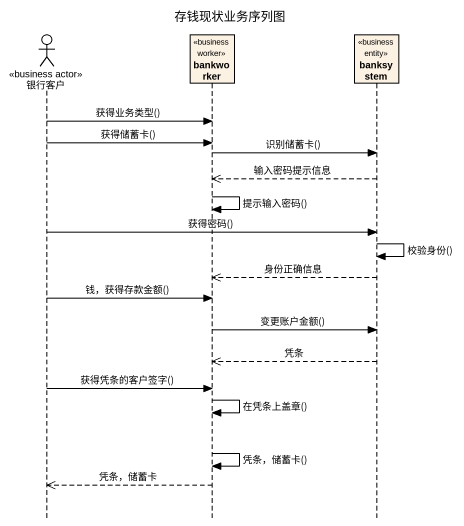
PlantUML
@startuml
title 存钱现状业务序列图
hide footbox
actor 银行客户 <<business actor>>
participant bankworker <<business worker>>
participant banksystem <<business entity>>

银行客户 -> bankworker : 获得业务类型()
银行客户 -> bankworker : 获得储蓄卡()
bankworker -> banksystem : 识别储蓄卡()
banksystem -->> bankworker : 输入密码提示信息
bankworker -> bankworker : 提示输入密码()
银行客户 -> banksystem : 获得密码()
banksystem -> banksystem : 校验身份()
banksystem -->> bankworker : 身份正确信息
银行客户 -> bankworker : 钱，获得存款金额()
bankworker -> banksystem : 变更账户金额()
banksystem -->> bankworker : 凭条
银行客户 -> bankworker : 获得凭条的客户签字()
bankworker -> bankworker : 在凭条上盖章()
bankworker -> bankworker : 凭条，储蓄卡()
bankworker -->> 银行客户 : 凭条，储蓄卡
@enduml
